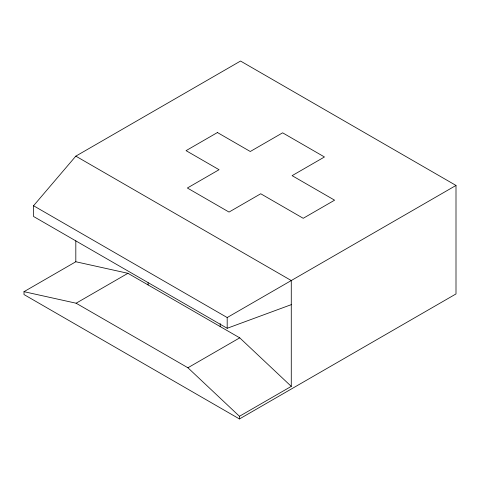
<?xml version="1.0" encoding="UTF-8"?>
<svg xmlns="http://www.w3.org/2000/svg" width="480" height="480" viewBox="0 0 480 480"><rect width="100%" height="100%" fill="white"/><g stroke="black" fill="none" stroke-linecap="round" stroke-linejoin="round"><path stroke-width="0.72" d="M227.19 328.278L33.546 216.48L33.546 205.746L75.816 156.144L291.276 280.542L291.276 304.65L227.19 328.278L227.19 317.544L456 185.442L456 293.934L239.46 418.956L24 294.558L24 291.678L75.816 261.756L127.932 273.3L239.73 337.848L291.276 386.376L239.46 416.292L239.46 418.956M75.816 156.144L240.54 61.044L456 185.442M24 291.678L76.116 303.216L127.932 273.3M76.116 303.216L187.914 367.764L239.73 337.848M33.546 205.746L227.19 317.544M187.914 367.764L239.46 416.292M291.276 304.65L291.276 386.376M220.212 323.586L220.212 326.58M148.11 282.708L148.11 284.952M75.816 240.822L75.816 261.756M217.428 132.54L186.054 150.654L219.066 169.71L187.362 188.01L229.032 212.07L260.736 193.764L303.222 218.298L334.596 200.184L292.11 175.656L324.462 156.972L282.63 132.822L250.278 151.5L217.428 132.54"/></g></svg>
